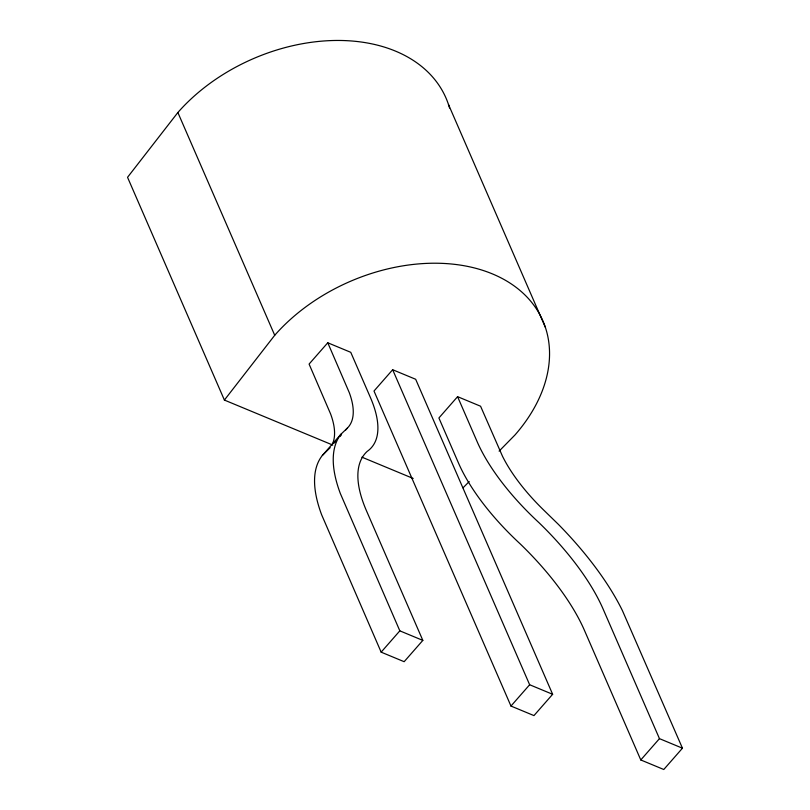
<?xml version="1.0" encoding="UTF-8"?>
<svg xmlns="http://www.w3.org/2000/svg" width="810" height="810" viewBox="0 0 810 810"><rect width="100%" height="100%" fill="white"/><g stroke="black" fill="none" stroke-linecap="round" stroke-linejoin="round"><path stroke-width="1.21" d="M449.56 108.003A161.413 112.934 -23.5 0 0 334.783 40.48A161.413 112.934 -23.5 0 0 177.866 112.519L127.545 177.309L224.4 400.069L332.778 445.065M224.4 400.069L274.722 335.279A161.413 112.934 -23.5 0 1 492.369 273.881A161.413 112.934 -23.5 0 1 514.937 435.021L499.102 451.13M327.767 342.772L349.272 392.607A112.57 44.975 41.2 0 1 347.227 428.227L341.04 434.13L322.36 455.443A195.23 78.003 41.2 0 0 321.671 514.856L381.156 652.151L404.149 661.699L422.83 640.396L366.535 510.928A164.308 65.64 41.2 0 1 367.224 451.352A143.492 57.328 41.2 0 0 370.332 397.325L350.76 352.32L327.767 342.772L309.086 364.075L330.591 413.92A112.57 44.975 41.2 0 1 332.1 444.68M392.668 369.725L373.997 391.027L510.968 706.047L533.962 715.594L552.643 694.292L415.672 379.272L392.668 369.725L529.649 684.744L552.643 694.292M330.176 447.677L322.36 455.443M334.236 443.05L335.856 441.197M339.916 436.56L341.536 434.707M345.597 430.08L347.227 428.227M457.579 396.667L438.899 417.98L458.47 462.986A143.492 57.328 41.2 0 0 520.273 543.966A164.308 65.64 41.2 0 1 584.496 630.484L640.781 759.952L663.785 769.5L682.455 748.197L622.444 610.669A195.23 78.003 41.2 0 0 558.404 524.384L543.216 509.601A112.57 44.975 41.2 0 1 502.483 456.222L480.573 406.225L457.579 396.667L477.141 441.673A143.492 57.328 41.2 0 0 538.954 522.653A164.308 65.64 41.2 0 1 603.167 609.181L659.462 738.639L682.455 748.197M381.156 652.151L399.826 630.838L340.352 493.543A195.23 78.003 41.2 0 1 341.04 434.13M510.968 706.047L529.649 684.744M640.781 759.952L659.462 738.639M463.047 487.812L469.203 481.555M361.908 457.164L413.181 478.457M399.826 630.838L422.83 640.396M448.467 104.47L545.322 327.23M177.866 112.519L274.722 335.279"/></g></svg>
